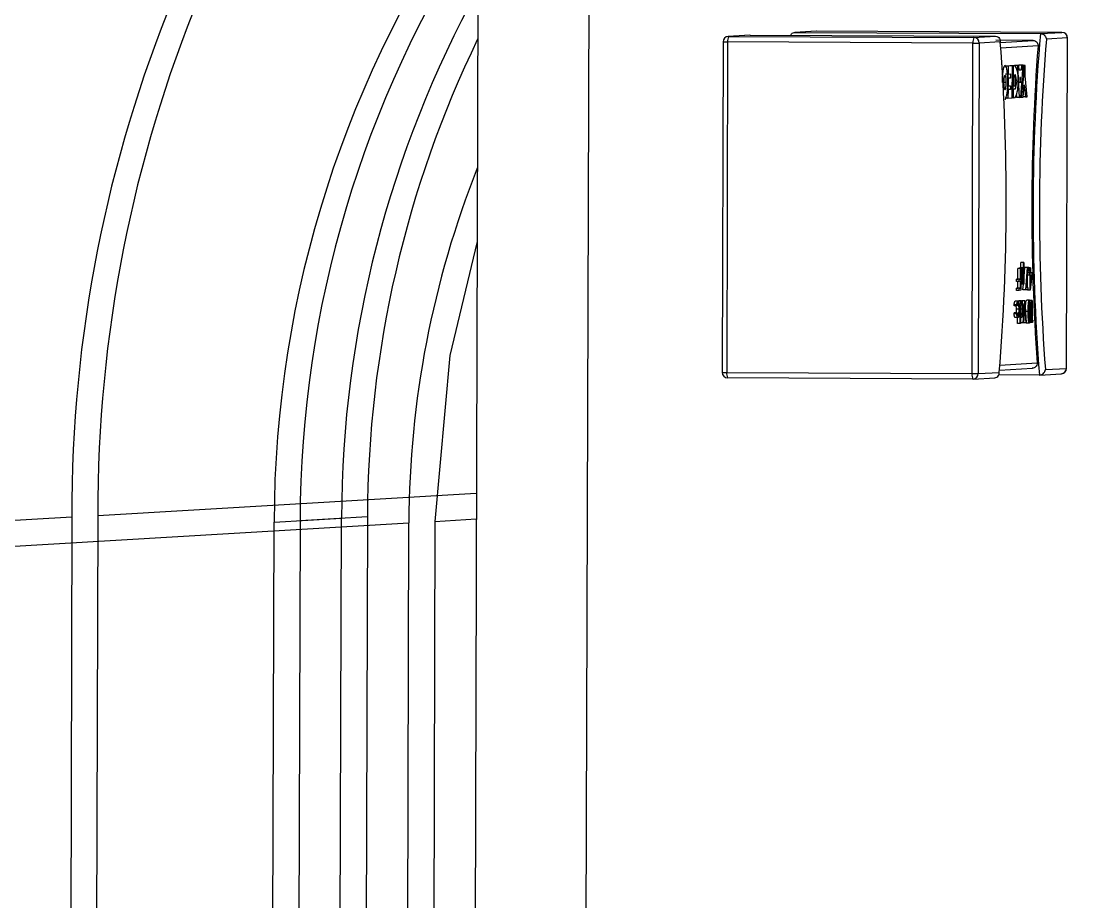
# Model space of a CAD drawing. Header units: millimetres. Extents: x -31.6 to 57.7, y -27.5 to 38.1.
# Drawn here: x -28.314 to -24.444, y 31.602 to 34.826 of the extents above; entities that cross this region are included whole.
import ezdxf

# ---------------------------------------------------------------- set-up
doc = ezdxf.new("R2010")
doc.units = ezdxf.units.MM

msp = doc.modelspace()

# ---------------------------------------------------------------- linework, layer by layer
at = {"color": 7, "linetype": 'Continuous', "lineweight": 25}
for p, q in [((-26.6405, 35.8454), (-26.8054, -20.1084)), ((-26.2346, 35.8435), (-26.3995, -20.1103)), ((-25.4047, 34.789), (-25.4836, 34.7843)), ((-25.4034, 34.789), (-25.4824, 34.7844)), ((-25.4034, 34.789), (-25.4047, 34.789)), ((-24.5058, 34.7848), (-25.4034, 34.789)), ((-25.7458, 34.75), (-25.7494, 33.5401)), ((-25.648, 34.7746), (-25.727, 34.7699)), ((-25.727, 34.7699), (-25.7257, 34.77)), ((-25.6468, 34.7746), (-25.7257, 34.77)), ((-25.7257, 34.77), (-24.8281, 34.7658)), ((-25.6468, 34.7746), (-24.7492, 34.7704)), ((-25.4824, 34.7844), (-24.5848, 34.7802)), ((-24.8281, 34.7658), (-24.7492, 34.7704)), ((-24.7315, 34.7502), (-24.8085, 34.7457)), ((-24.6115, 34.7552), (-24.748, 34.7558)), ((-24.7314, 34.7481), (-24.6115, 34.7552)), ((-24.5848, 34.7802), (-24.5058, 34.7848)), ((-24.4862, 34.7647), (-24.5631, 34.7602)), ((-24.4897, 33.5548), (-24.4862, 34.7647)), ((-24.4894, 33.5549), (-24.4859, 34.7648)), ((-24.4862, 34.7647), (-24.4859, 34.7648)), ((-25.7291, 34.7498), (-25.7326, 33.5398)), ((-24.8315, 34.7456), (-25.7291, 34.7498)), ((-24.835, 33.5357), (-24.8315, 34.7456)), ((-24.8085, 34.7457), (-24.812, 33.5358)), ((-24.5934, 34.735), (-24.7297, 34.7269)), ((-24.6972, 34.6621), (-24.7129, 34.6612)), ((-24.703, 34.6611), (-24.7129, 34.6612)), ((-24.703, 34.6611), (-24.7031, 34.6319)), ((-24.6873, 34.6621), (-24.703, 34.6611)), ((-24.6873, 34.6621), (-24.6972, 34.6621)), ((-24.6867, 34.6627), (-24.6945, 34.6623)), ((-24.6846, 34.6622), (-24.6945, 34.6623)), ((-24.6945, 34.6623), (-24.6945, 34.6621)), ((-24.6877, 34.5453), (-24.6873, 34.6621)), ((-24.6768, 34.6627), (-24.6867, 34.6627)), ((-24.6767, 34.6627), (-24.6866, 34.6627)), ((-24.6846, 34.6622), (-24.6849, 34.5886)), ((-24.6768, 34.6627), (-24.6846, 34.6622)), ((-24.6735, 34.6635), (-24.6791, 34.6631)), ((-24.6692, 34.6631), (-24.6791, 34.6631)), ((-24.6791, 34.6631), (-24.6791, 34.6627)), ((-24.6636, 34.6634), (-24.6735, 34.6635)), ((-24.6636, 34.6634), (-24.6692, 34.6631)), ((-24.6692, 34.6631), (-24.6623, 34.5469)), ((-24.6642, 34.6643), (-24.6643, 34.6634)), ((-24.6579, 34.6647), (-24.6642, 34.6643)), ((-24.6543, 34.6642), (-24.6642, 34.6643)), ((-24.6626, 34.6459), (-24.6636, 34.6634)), ((-24.6557, 34.6463), (-24.6626, 34.6459)), ((-24.6557, 34.6463), (-24.6626, 34.6463)), ((-24.648, 34.6646), (-24.6579, 34.6647)), ((-24.6566, 34.5472), (-24.648, 34.6646)), ((-24.6543, 34.6642), (-24.6557, 34.6463)), ((-24.648, 34.6646), (-24.6543, 34.6642)), ((-24.6403, 34.6638), (-24.6481, 34.6638)), ((-24.6465, 34.6634), (-24.6481, 34.6634)), ((-24.6465, 34.6634), (-24.6466, 34.625)), ((-24.6403, 34.6638), (-24.6465, 34.6634)), ((-24.6405, 34.6254), (-24.6403, 34.6638)), ((-24.7097, 34.6018), (-24.7196, 34.6018)), ((-24.7031, 34.6319), (-24.713, 34.6319)), ((-24.7036, 34.6319), (-24.7036, 34.6174)), ((-24.6938, 34.6174), (-24.7036, 34.6174)), ((-24.7031, 34.6319), (-24.6937, 34.6324)), ((-24.6938, 34.6174), (-24.7022, 34.6169)), ((-24.7022, 34.6169), (-24.7022, 34.5887)), ((-24.6937, 34.6324), (-24.6938, 34.6174)), ((-24.6785, 34.6299), (-24.6765, 34.63)), ((-24.6785, 34.6194), (-24.6785, 34.6299)), ((-24.6768, 34.6195), (-24.6785, 34.6194)), ((-24.6768, 34.6195), (-24.6785, 34.6195)), ((-24.6769, 34.5891), (-24.6768, 34.6195)), ((-24.6729, 34.6038), (-24.6769, 34.6038)), ((-24.6578, 34.6195), (-24.6606, 34.6193)), ((-24.6606, 34.6193), (-24.6592, 34.6003)), ((-24.6592, 34.6003), (-24.6578, 34.6195)), ((-24.6466, 34.625), (-24.6548, 34.5473)), ((-24.6466, 34.625), (-24.6509, 34.625)), ((-24.6335, 34.5486), (-24.6405, 34.6254)), ((-24.7037, 34.5887), (-24.7037, 34.5761)), ((-24.6939, 34.5761), (-24.7037, 34.5761)), ((-24.7033, 34.5755), (-24.7034, 34.5444)), ((-24.6939, 34.5761), (-24.7033, 34.5755)), ((-24.7022, 34.5887), (-24.6938, 34.5892)), ((-24.6938, 34.5892), (-24.6939, 34.5761)), ((-24.6849, 34.5886), (-24.6876, 34.5887)), ((-24.6865, 34.5771), (-24.6876, 34.5771)), ((-24.6848, 34.5766), (-24.6876, 34.5766)), ((-24.6766, 34.5771), (-24.6865, 34.5771)), ((-24.6849, 34.5886), (-24.6769, 34.5891)), ((-24.6848, 34.5766), (-24.6849, 34.5455)), ((-24.6766, 34.5771), (-24.6848, 34.5766)), ((-24.6484, 34.5477), (-24.6438, 34.5922)), ((-24.6438, 34.5922), (-24.6399, 34.5482)), ((-24.7034, 34.5444), (-24.7132, 34.5445)), ((-24.7034, 34.5444), (-24.6877, 34.5453)), ((-24.6849, 34.5455), (-24.6877, 34.5455)), ((-24.6849, 34.5455), (-24.6772, 34.546)), ((-24.6726, 34.5532), (-24.6722, 34.5469)), ((-24.6623, 34.5469), (-24.6722, 34.5469)), ((-24.6623, 34.5469), (-24.6566, 34.5472)), ((-24.6548, 34.5473), (-24.6566, 34.5473)), ((-24.6548, 34.5473), (-24.6484, 34.5477)), ((-24.6399, 34.5482), (-24.6484, 34.5483)), ((-24.6399, 34.5482), (-24.6335, 34.5486)), ((-24.6466, 33.9429), (-24.6565, 33.943)), ((-24.6565, 33.943), (-24.6553, 33.943)), ((-24.6565, 33.9223), (-24.6565, 33.943)), ((-24.6454, 33.943), (-24.6553, 33.943)), ((-24.6467, 33.9149), (-24.6466, 33.9429)), ((-24.6466, 33.9429), (-24.6454, 33.943)), ((-24.6454, 33.943), (-24.6457, 33.863)), ((-24.6674, 33.8818), (-24.6673, 33.9208)), ((-24.6673, 33.9208), (-24.6661, 33.9209)), ((-24.6575, 33.9208), (-24.6673, 33.9208)), ((-24.6563, 33.9208), (-24.6661, 33.9209)), ((-24.6532, 33.921), (-24.6631, 33.9211)), ((-24.6631, 33.9211), (-24.6619, 33.9211)), ((-24.6631, 33.9209), (-24.6631, 33.9211)), ((-24.6521, 33.9211), (-24.6619, 33.9211)), ((-24.6494, 33.9223), (-24.6592, 33.9223)), ((-24.6576, 33.8818), (-24.6575, 33.9208)), ((-24.6575, 33.9208), (-24.6563, 33.9208)), ((-24.6563, 33.9208), (-24.6565, 33.8408)), ((-24.6534, 33.8625), (-24.6532, 33.921)), ((-24.6532, 33.921), (-24.6521, 33.9211)), ((-24.6521, 33.9211), (-24.6521, 33.9147)), ((-24.6456, 33.8751), (-24.6413, 33.9244)), ((-24.6315, 33.9243), (-24.6413, 33.9244)), ((-24.6386, 33.8419), (-24.6315, 33.9243)), ((-24.6305, 33.921), (-24.6366, 33.8502)), ((-24.6319, 33.9044), (-24.6318, 33.9044)), ((-24.6234, 33.9043), (-24.6319, 33.9043)), ((-24.6318, 33.9044), (-24.6318, 33.9058)), ((-24.6219, 33.9044), (-24.6318, 33.9044)), ((-24.6315, 33.9243), (-24.6305, 33.921)), ((-24.6267, 33.9103), (-24.6314, 33.9103)), ((-24.6267, 33.9236), (-24.6313, 33.9236)), ((-24.6278, 33.9169), (-24.6308, 33.9169)), ((-24.6207, 33.9229), (-24.6262, 33.923)), ((-24.6219, 33.9229), (-24.6262, 33.9229)), ((-24.6235, 33.8961), (-24.6234, 33.9043)), ((-24.6234, 33.9043), (-24.6219, 33.9044)), ((-24.6219, 33.9044), (-24.6219, 33.9229)), ((-24.6219, 33.9229), (-24.6207, 33.9229)), ((-24.6145, 33.9048), (-24.6219, 33.8408)), ((-24.6207, 33.9229), (-24.6207, 33.9045)), ((-24.6145, 33.9048), (-24.6207, 33.9049)), ((-24.6207, 33.9045), (-24.6145, 33.9048)), ((-24.6727, 33.8815), (-24.6674, 33.8818)), ((-24.6628, 33.8815), (-24.6727, 33.8815)), ((-24.6727, 33.8733), (-24.6727, 33.8815)), ((-24.6628, 33.8733), (-24.6727, 33.8733)), ((-24.6675, 33.849), (-24.6675, 33.8733)), ((-24.6576, 33.8818), (-24.6674, 33.8818)), ((-24.6628, 33.8815), (-24.6576, 33.8818)), ((-24.6628, 33.8733), (-24.6628, 33.8815)), ((-24.6576, 33.8736), (-24.6628, 33.8733)), ((-24.6577, 33.849), (-24.6576, 33.8736)), ((-24.6534, 33.8625), (-24.6564, 33.8626)), ((-24.6522, 33.8626), (-24.6534, 33.8625)), ((-24.6521, 33.8939), (-24.6522, 33.8626)), ((-24.6468, 33.8629), (-24.6522, 33.863)), ((-24.6467, 33.895), (-24.6521, 33.895)), ((-24.6485, 33.8419), (-24.6467, 33.8629)), ((-24.6468, 33.8629), (-24.6467, 33.895)), ((-24.6457, 33.863), (-24.6468, 33.8629)), ((-24.6235, 33.8961), (-24.6326, 33.8961)), ((-24.6319, 33.8506), (-24.6318, 33.8961)), ((-24.622, 33.8962), (-24.6235, 33.8961)), ((-24.6221, 33.8408), (-24.622, 33.8962)), ((-24.6209, 33.8615), (-24.6168, 33.8965)), ((-24.6208, 33.8963), (-24.6209, 33.8615)), ((-24.6168, 33.8965), (-24.6208, 33.8963)), ((-24.6728, 33.8487), (-24.6675, 33.849)), ((-24.6629, 33.8487), (-24.6728, 33.8487)), ((-24.6728, 33.8405), (-24.6728, 33.8487)), ((-24.6629, 33.8405), (-24.6728, 33.8405)), ((-24.6577, 33.849), (-24.6675, 33.849)), ((-24.6629, 33.8487), (-24.6577, 33.849)), ((-24.6629, 33.8405), (-24.6629, 33.8487)), ((-24.6565, 33.8408), (-24.6629, 33.8405)), ((-24.6386, 33.8419), (-24.6485, 33.8419)), ((-24.6305, 33.8424), (-24.6386, 33.8419)), ((-24.6366, 33.8502), (-24.6305, 33.8506)), ((-24.6305, 33.8506), (-24.6366, 33.8506)), ((-24.632, 33.8409), (-24.632, 33.8423)), ((-24.6221, 33.8408), (-24.632, 33.8409)), ((-24.6305, 33.8506), (-24.6305, 33.8424)), ((-24.6219, 33.8408), (-24.6221, 33.8408)), ((-24.6713, 33.7875), (-24.6812, 33.7875)), ((-24.6802, 33.7837), (-24.6812, 33.7875)), ((-24.6703, 33.7836), (-24.6802, 33.7837)), ((-24.6668, 33.8013), (-24.6766, 33.8013)), ((-24.6703, 33.7836), (-24.6713, 33.7875)), ((-24.6579, 33.8008), (-24.6678, 33.8008)), ((-24.654, 33.802), (-24.6639, 33.8021)), ((-24.6591, 33.8007), (-24.6579, 33.8008)), ((-24.6579, 33.8008), (-24.658, 33.7906)), ((-24.6522, 33.7935), (-24.6516, 33.8018)), ((-24.6418, 33.8017), (-24.6516, 33.8018)), ((-24.6516, 33.8018), (-24.6514, 33.8018)), ((-24.6416, 33.8017), (-24.6514, 33.8018)), ((-24.6476, 33.7214), (-24.6418, 33.8017)), ((-24.6417, 33.7848), (-24.6463, 33.7215)), ((-24.6418, 33.8017), (-24.6416, 33.8017)), ((-24.6375, 33.722), (-24.6417, 33.7848)), ((-24.6416, 33.8017), (-24.6363, 33.7221)), ((-24.6251, 33.8047), (-24.6349, 33.8048)), ((-24.6256, 33.8033), (-24.6245, 33.8034)), ((-24.6158, 33.8032), (-24.6256, 33.8033)), ((-24.6146, 33.8033), (-24.6245, 33.8034)), ((-24.616, 33.7233), (-24.6158, 33.8032)), ((-24.6158, 33.8032), (-24.6146, 33.8033)), ((-24.6146, 33.8033), (-24.6148, 33.7315)), ((-24.6813, 33.7542), (-24.6803, 33.758)), ((-24.6714, 33.7542), (-24.6813, 33.7542)), ((-24.6704, 33.758), (-24.6803, 33.758)), ((-24.6628, 33.7711), (-24.6726, 33.7711)), ((-24.6714, 33.7542), (-24.6704, 33.758)), ((-24.6503, 33.7719), (-24.6601, 33.7719)), ((-24.6594, 33.7186), (-24.6592, 33.7771)), ((-24.6581, 33.7536), (-24.6582, 33.7187)), ((-24.6297, 33.7625), (-24.639, 33.7625)), ((-24.622, 33.7629), (-24.6285, 33.7629)), ((-24.667, 33.7407), (-24.6769, 33.7408)), ((-24.6692, 33.7187), (-24.6692, 33.7408)), ((-24.6594, 33.7186), (-24.6692, 33.7187)), ((-24.6582, 33.7187), (-24.6594, 33.7186)), ((-24.6542, 33.7415), (-24.6581, 33.7415)), ((-24.6574, 33.7214), (-24.656, 33.7415)), ((-24.6476, 33.7214), (-24.6574, 33.7214)), ((-24.6463, 33.7215), (-24.6476, 33.7214)), ((-24.6375, 33.722), (-24.6462, 33.722)), ((-24.6363, 33.7221), (-24.6375, 33.722)), ((-24.6352, 33.7207), (-24.6363, 33.7216)), ((-24.6253, 33.7207), (-24.6352, 33.7207)), ((-24.616, 33.7233), (-24.6259, 33.7233)), ((-24.6136, 33.7234), (-24.616, 33.7233)), ((-24.6128, 33.7316), (-24.6148, 33.7317)), ((-24.6148, 33.7315), (-24.6128, 33.7316)), ((-24.6128, 33.7316), (-24.6136, 33.7234)), ((-24.7345, 33.5481), (-24.6138, 33.5553)), ((-24.7329, 33.567), (-24.5968, 33.5751)), ((-24.5666, 33.5503), (-24.4897, 33.5548)), ((-24.4897, 33.5548), (-24.4894, 33.5549)), ((-25.7326, 33.5398), (-24.835, 33.5357)), ((-24.8318, 33.5158), (-25.7294, 33.52)), ((-24.8306, 33.5159), (-24.7516, 33.5206)), ((-24.812, 33.5358), (-24.7351, 33.5403)), ((-24.5884, 33.5302), (-24.7368, 33.5309)), ((-24.5872, 33.5303), (-24.5083, 33.5349)), ((-28.0332, 33.0161), (-26.6486, 33.098)), ((-31.417, 32.8168), (-28.1282, 33.0113)), ((-28.1282, 33.0113), (-28.2425, -5.7686)), ((-28.0332, 33.0161), (-28.1475, -5.7653)), ((-27.0468, 33.0115), (-27.2934, 32.9969)), ((-27.0468, 33.0115), (-27.1611, -5.7699)), ((-29.6908, 32.8245), (-26.8953, 32.9898)), ((-27.5027, -5.7683), (-27.3885, 32.9921)), ((-27.2934, 32.9969), (-27.4077, -5.7688)), ((-27.3885, 32.9921), (-27.1418, 33.0067)), ((-27.2561, -5.7695), (-27.1418, 33.0067)), ((-27.0095, -5.7706), (-26.8953, 32.9898)), ((-26.8002, 32.9946), (-26.9145, -5.7711)), ((-26.8002, 32.9946), (-26.6488, 33.0036))]:
    msp.add_line(p, q, dxfattribs=at)
at = {"color": 7, "linetype": 'Continuous', "lineweight": 25, "flags": 128}
msp.add_lwpolyline([(-26.6458, 34.019), (-26.746, 33.6021), (-26.8002, 32.9946)], dxfattribs=at)
at = {"color": 7, "linetype": 'Continuous', "lineweight": 25}
for centre, radius, start, end in [((-23.1688, 33.0286), 4.9595, 90.1475, 180.199), ((-23.0737, 33.0334), 4.9595, 90.1475, 180.199), ((-26.4576, 32.8341), 4.9595, 90.1475, 180.199), ((-26.2204, 32.8378), 3.4703, 90.1266, 180.22), ((-23.3588, 32.9837), 4.0297, 144.5634, 179.8799), ((-23.262, 32.9882), 4.0315, 146.983, 179.8753), ((-23.1042, 32.9966), 4.0376, 151.2217, 179.8562), ((-25.4035, 34.769), 0.02, 89.7322, 93.3848), ((-23.0072, 33.0011), 4.0396, 154.1846, 179.8526), ((-25.7258, 34.75), 0.02, 93.3848, 179.8311), ((-25.7324, 35.0811), 0.3313, 267.6857, 270.5763), ((-25.695, 34.7545), 0.0344, 153.2679, 187.9058), ((-24.7974, 34.7503), 0.0344, 153.2679, 187.9058), ((-24.8284, 34.7459), 0.0199, 359.4604, 89.3224), ((-32.1662, 34.1818), 7.4564, 359.73029, 4.37251), ((-16.7552, 34.1321), 7.8564, 175.26845, 184.39373), ((-16.8272, 34.1324), 7.7613, 175.36055, 184.30163), ((-24.5059, 34.7648), 0.02, 359.8311, 89.7322), ((-24.5061, 34.7649), 0.0199, 359.4604, 89.3224), ((-24.8235, 35.5436), 0.7981, 269.4284, 271.081), ((-16.6842, 34.1317), 7.9322, 175.63811, 184.02406), ((-24.76, 34.6195), 0.0937, 351.0551, 27.4703), ((-24.7668, 34.5911), 0.1003, 333.2679, 7.9058), ((-24.7371, 34.599), 0.0644, 340.0556, 4.1966), ((-24.7336, 34.6089), 0.0609, 355.1177, 20.2145), ((-24.7122, 34.5897), 0.0286, 333.9698, 358.0194), ((-23.3585, 32.9805), 3.5368, 158.3178, 179.8479), ((-32.2752, 34.1572), 7.5652, 355.3227, 359.92012), ((-24.5094, 33.5549), 0.02, 273.3848, 359.8311), ((-24.5096, 33.5547), 0.0198, 273.7326, 0.221), ((-25.7294, 33.54), 0.02, 179.8311, 269.7322), ((-25.736, 33.8711), 0.3313, 267.6857, 270.5763), ((-25.7009, 33.5349), 0.0321, 171.0551, 207.4703), ((-24.8033, 33.5307), 0.0321, 171.0551, 207.4703), ((-24.8271, 34.3337), 0.7981, 269.4284, 271.081), ((-24.8317, 33.5358), 0.02, 269.7322, 273.3848), ((-24.8319, 33.5357), 0.0198, 273.7326, 0.221)]:
    msp.add_arc(centre, radius, start, end, dxfattribs=at)
for points, knots in [([(-25.4984, 34.7739), (-25.4974, 34.7758), (-25.4956, 34.7796), (-25.4897, 34.7835), (-25.4848, 34.7841), (-25.4824, 34.7844)], [0, 0, 0, 0, 0.334239, 0.667635, 1, 1, 1, 1]), ([(-24.7492, 34.7704), (-24.7461, 34.77), (-24.7399, 34.769), (-24.7342, 34.7631), (-24.7315, 34.7567), (-24.7315, 34.7524), (-24.7315, 34.7502)], [0, 0, 0, 0, 0.2786552, 0.5584263, 0.7791955, 1, 1, 1, 1]), ([(-24.6115, 34.7552), (-24.6085, 34.7547), (-24.6025, 34.7538), (-24.5966, 34.7481), (-24.5935, 34.7416), (-24.5935, 34.7372), (-24.5934, 34.735)], [0, 0, 0, 0, 0.27894, 0.558698, 0.779252, 1, 1, 1, 1]), ([(-24.5848, 34.7802), (-24.5816, 34.7797), (-24.5752, 34.7787), (-24.5683, 34.7729), (-24.5643, 34.7666), (-24.5635, 34.7623), (-24.5631, 34.7602)], [0, 0, 0, 0, 0.278655, 0.558426, 0.779195, 1, 1, 1, 1]), ([(-24.724, 34.6632), (-24.7241, 34.6632), (-24.7246, 34.6637), (-24.7251, 34.6627), (-24.7256, 34.6618)], [0, 0, 0, 0, 0.072965, 1, 1, 1, 1]), ([(-24.7039, 34.6021), (-24.7039, 34.6059), (-24.704, 34.614), (-24.7046, 34.6268), (-24.7059, 34.6401), (-24.708, 34.6524), (-24.7109, 34.6613), (-24.7143, 34.6644), (-24.7177, 34.6609), (-24.7207, 34.6517), (-24.7229, 34.6391), (-24.7242, 34.6256), (-24.7249, 34.6128), (-24.725, 34.6046), (-24.7251, 34.6009)], [0, 0, 0, 0, 0.056583, 0.123382, 0.20173, 0.292056, 0.392873, 0.5, 0.607127, 0.707944, 0.79827, 0.876618, 0.943417, 1, 1, 1, 1]), ([(-24.7097, 34.6018), (-24.7097, 34.6034), (-24.7097, 34.6068), (-24.71, 34.6123), (-24.7106, 34.618), (-24.7116, 34.6232), (-24.7129, 34.6269), (-24.7144, 34.6282), (-24.7159, 34.6267), (-24.7173, 34.6229), (-24.7183, 34.6175), (-24.7189, 34.6118), (-24.7192, 34.6063), (-24.7193, 34.6028), (-24.7193, 34.6012)], [0, 0, 0, 0, 0.0548114, 0.119848, 0.1969851, 0.2873558, 0.389894, 0.5, 0.610106, 0.7126442, 0.8030149, 0.880152, 0.9451886, 1, 1, 1, 1]), ([(-24.7193, 34.6012), (-24.7193, 34.5996), (-24.7192, 34.5962), (-24.7189, 34.5907), (-24.7184, 34.585), (-24.7174, 34.5798), (-24.7161, 34.5761), (-24.7146, 34.5748), (-24.713, 34.5763), (-24.7117, 34.5801), (-24.7107, 34.5855), (-24.7101, 34.5912), (-24.7098, 34.5967), (-24.7097, 34.6002), (-24.7097, 34.6018)], [0, 0, 0, 0, 0.054811, 0.119848, 0.196985, 0.287356, 0.389894, 0.5, 0.610106, 0.712644, 0.803015, 0.880152, 0.945189, 1, 1, 1, 1]), ([(-24.7148, 34.5399), (-24.7147, 34.5398), (-24.7136, 34.5387), (-24.7112, 34.5426), (-24.7083, 34.5512), (-24.7061, 34.5639), (-24.7047, 34.5774), (-24.704, 34.5903), (-24.7039, 34.5984), (-24.7039, 34.6021)], [0, 0, 0, 0, 0.007179, 0.219895, 0.420081, 0.599437, 0.755007, 0.887646, 1, 1, 1, 1]), ([(-24.6606, 33.9208), (-24.6606, 33.9209), (-24.6602, 33.9222), (-24.6597, 33.9223), (-24.6592, 33.9223)], [0, 0, 0, 0, 0.022874, 1, 1, 1, 1]), ([(-24.6521, 33.9147), (-24.6519, 33.916), (-24.6515, 33.9186), (-24.6506, 33.9217), (-24.6498, 33.922), (-24.6494, 33.9223)], [0, 0, 0, 0, 0.280394, 0.560327, 1, 1, 1, 1]), ([(-24.6494, 33.9141), (-24.6498, 33.9137), (-24.6507, 33.9129), (-24.652, 33.9055), (-24.6521, 33.8983), (-24.6521, 33.8939)], [0, 0, 0, 0, 0.280273, 0.560295, 1, 1, 1, 1]), ([(-24.6494, 33.9223), (-24.6488, 33.9219), (-24.6477, 33.9213), (-24.647, 33.9168), (-24.6467, 33.9149)], [0, 0, 0, 0, 0.559176, 1, 1, 1, 1]), ([(-24.6467, 33.895), (-24.6467, 33.8977), (-24.6467, 33.9031), (-24.6474, 33.9098), (-24.6484, 33.9134), (-24.6491, 33.9138), (-24.6494, 33.9141)], [0, 0, 0, 0, 0.281344, 0.559027, 0.779591, 1, 1, 1, 1]), ([(-24.6278, 33.9169), (-24.6278, 33.9179), (-24.6277, 33.9198), (-24.6274, 33.922), (-24.6271, 33.9234), (-24.6268, 33.9235), (-24.6267, 33.9236)], [0, 0, 0, 0, 0.279469, 0.559358, 0.779674, 1, 1, 1, 1]), ([(-24.6267, 33.9103), (-24.6269, 33.9104), (-24.6272, 33.9106), (-24.6275, 33.9124), (-24.6278, 33.9145), (-24.6278, 33.9161), (-24.6278, 33.9169)], [0, 0, 0, 0, 0.2796016, 0.559212, 0.7794752, 1, 1, 1, 1]), ([(-24.6267, 33.9236), (-24.6265, 33.9235), (-24.6262, 33.9233), (-24.6258, 33.9215), (-24.6256, 33.9193), (-24.6256, 33.9178), (-24.6256, 33.917)], [0, 0, 0, 0, 0.2795812, 0.5591432, 0.7795754, 1, 1, 1, 1]), ([(-24.6256, 33.917), (-24.6256, 33.916), (-24.6257, 33.914), (-24.626, 33.9119), (-24.6263, 33.9105), (-24.6266, 33.9103), (-24.6267, 33.9103)], [0, 0, 0, 0, 0.279576, 0.559284, 0.779552, 1, 1, 1, 1]), ([(-24.6812, 33.7875), (-24.6808, 33.7904), (-24.6801, 33.795), (-24.6789, 33.7989), (-24.6778, 33.8009), (-24.677, 33.8012), (-24.6766, 33.8013)], [0, 0, 0, 0, 0.338983, 0.559249, 0.779562, 1, 1, 1, 1]), ([(-24.6726, 33.7711), (-24.6727, 33.7748), (-24.6727, 33.7801), (-24.6733, 33.7838), (-24.6735, 33.785)], [0, 0, 0, 0, 0.689123, 1, 1, 1, 1]), ([(-24.6713, 33.7875), (-24.6709, 33.7903), (-24.6703, 33.795), (-24.669, 33.7989), (-24.6679, 33.8009), (-24.6671, 33.8011), (-24.6668, 33.8013)], [0, 0, 0, 0, 0.338983, 0.559249, 0.779562, 1, 1, 1, 1]), ([(-24.6668, 33.7941), (-24.6676, 33.7935), (-24.6689, 33.7924), (-24.6699, 33.7863), (-24.6703, 33.7836)], [0, 0, 0, 0, 0.5587885, 1, 1, 1, 1]), ([(-24.6668, 33.8013), (-24.666, 33.8009), (-24.6645, 33.8001), (-24.6628, 33.7925), (-24.6617, 33.7826), (-24.6616, 33.7754), (-24.6616, 33.7718)], [0, 0, 0, 0, 0.280077, 0.559647, 0.779819, 1, 1, 1, 1]), ([(-24.6628, 33.7711), (-24.6628, 33.7746), (-24.663, 33.7817), (-24.6641, 33.7894), (-24.6654, 33.7935), (-24.6663, 33.7939), (-24.6668, 33.7941)], [0, 0, 0, 0, 0.279332, 0.558778, 0.779267, 1, 1, 1, 1]), ([(-24.658, 33.7906), (-24.6573, 33.7943), (-24.6562, 33.8008), (-24.6547, 33.8016), (-24.654, 33.802)], [0, 0, 0, 0, 0.558763, 1, 1, 1, 1]), ([(-24.6541, 33.7948), (-24.6546, 33.7944), (-24.6558, 33.7935), (-24.6571, 33.7875), (-24.6579, 33.7798), (-24.658, 33.7744), (-24.658, 33.7717)], [0, 0, 0, 0, 0.279822, 0.559387, 0.779603, 1, 1, 1, 1]), ([(-24.6503, 33.7719), (-24.6503, 33.7753), (-24.6505, 33.7821), (-24.6515, 33.7897), (-24.6528, 33.7941), (-24.6536, 33.7946), (-24.6541, 33.7948)], [0, 0, 0, 0, 0.279429, 0.559146, 0.77957, 1, 1, 1, 1]), ([(-24.654, 33.802), (-24.6533, 33.8015), (-24.6518, 33.8006), (-24.6502, 33.7924), (-24.6492, 33.7825), (-24.6491, 33.7754), (-24.6491, 33.7719)], [0, 0, 0, 0, 0.279573, 0.559333, 0.779589, 1, 1, 1, 1]), ([(-24.6394, 33.7688), (-24.6393, 33.7762), (-24.6391, 33.7883), (-24.6375, 33.7999), (-24.6361, 33.8042), (-24.6353, 33.8046), (-24.6349, 33.8048)], [0, 0, 0, 0, 0.4353167, 0.7165749, 0.8582886, 1, 1, 1, 1]), ([(-24.6297, 33.7625), (-24.6296, 33.7721), (-24.6295, 33.7865), (-24.6276, 33.7998), (-24.6262, 33.8041), (-24.6254, 33.8045), (-24.6251, 33.8047)], [0, 0, 0, 0, 0.499407, 0.748743, 0.874372, 1, 1, 1, 1]), ([(-24.628, 33.7826), (-24.6282, 33.7789), (-24.6285, 33.7723), (-24.6285, 33.7655), (-24.6285, 33.7625)], [0, 0, 0, 0, 0.559599, 1, 1, 1, 1]), ([(-24.6251, 33.7965), (-24.6255, 33.7962), (-24.6262, 33.7957), (-24.6273, 33.791), (-24.6277, 33.7858), (-24.628, 33.7826)], [0, 0, 0, 0, 0.280257, 0.560781, 1, 1, 1, 1]), ([(-24.6251, 33.8047), (-24.6247, 33.8046), (-24.6239, 33.8042), (-24.6225, 33.8001), (-24.6208, 33.7868), (-24.6208, 33.7725), (-24.6208, 33.763)], [0, 0, 0, 0, 0.1255507, 0.25109, 0.5002501, 1, 1, 1, 1]), ([(-24.622, 33.7629), (-24.622, 33.7704), (-24.6219, 33.7816), (-24.6232, 33.7924), (-24.6242, 33.796), (-24.6248, 33.7964), (-24.6251, 33.7965)], [0, 0, 0, 0, 0.500291, 0.749086, 0.874606, 1, 1, 1, 1]), ([(-24.6769, 33.7408), (-24.6775, 33.7411), (-24.6785, 33.7415), (-24.6797, 33.7446), (-24.6806, 33.7485), (-24.6811, 33.7523), (-24.6813, 33.7542)], [0, 0, 0, 0, 0.339714, 0.560013, 0.780007, 1, 1, 1, 1]), ([(-24.6733, 33.7591), (-24.6731, 33.7604), (-24.6727, 33.7639), (-24.6727, 33.7683), (-24.6726, 33.7711)], [0, 0, 0, 0, 0.3533813, 1, 1, 1, 1]), ([(-24.667, 33.7407), (-24.6676, 33.741), (-24.6686, 33.7414), (-24.6698, 33.7446), (-24.6708, 33.7485), (-24.6712, 33.7523), (-24.6714, 33.7542)], [0, 0, 0, 0, 0.339714, 0.560013, 0.780007, 1, 1, 1, 1]), ([(-24.6704, 33.758), (-24.6699, 33.7547), (-24.6689, 33.7488), (-24.6675, 33.7482), (-24.6669, 33.7479)], [0, 0, 0, 0, 0.5584515, 1, 1, 1, 1]), ([(-24.6616, 33.7718), (-24.6617, 33.7671), (-24.6619, 33.7577), (-24.6634, 33.7474), (-24.6652, 33.7417), (-24.6664, 33.7411), (-24.667, 33.7407)], [0, 0, 0, 0, 0.2793814, 0.5587815, 0.7792808, 1, 1, 1, 1]), ([(-24.6669, 33.7479), (-24.6663, 33.7483), (-24.6652, 33.749), (-24.6638, 33.755), (-24.6629, 33.7627), (-24.6628, 33.7683), (-24.6628, 33.7711)], [0, 0, 0, 0, 0.280136, 0.559769, 0.77989, 1, 1, 1, 1]), ([(-24.6542, 33.7415), (-24.6551, 33.7422), (-24.6566, 33.7434), (-24.6576, 33.7505), (-24.6581, 33.7536)], [0, 0, 0, 0, 0.558426, 1, 1, 1, 1]), ([(-24.658, 33.7717), (-24.658, 33.7682), (-24.6579, 33.7613), (-24.6568, 33.7537), (-24.6556, 33.7492), (-24.6547, 33.7489), (-24.6542, 33.7487)], [0, 0, 0, 0, 0.27966, 0.55921, 0.779487, 1, 1, 1, 1]), ([(-24.6491, 33.7719), (-24.6492, 33.7674), (-24.6494, 33.7584), (-24.6508, 33.7486), (-24.6525, 33.7425), (-24.6536, 33.7418), (-24.6542, 33.7415)], [0, 0, 0, 0, 0.279413, 0.559191, 0.779548, 1, 1, 1, 1]), ([(-24.6542, 33.7487), (-24.6537, 33.7491), (-24.6525, 33.75), (-24.6512, 33.7561), (-24.6504, 33.7638), (-24.6503, 33.7692), (-24.6503, 33.7719)], [0, 0, 0, 0, 0.279767, 0.559291, 0.779719, 1, 1, 1, 1]), ([(-24.6253, 33.7207), (-24.6257, 33.7208), (-24.6265, 33.7211), (-24.6279, 33.7252), (-24.6296, 33.7385), (-24.6297, 33.7529), (-24.6297, 33.7625)], [0, 0, 0, 0, 0.1256, 0.251197, 0.500581, 1, 1, 1, 1]), ([(-24.6285, 33.7625), (-24.6285, 33.7551), (-24.6285, 33.744), (-24.6273, 33.733), (-24.6262, 33.7294), (-24.6256, 33.729), (-24.6253, 33.7289)], [0, 0, 0, 0, 0.5000715, 0.7490206, 0.8745985, 1, 1, 1, 1]), ([(-24.6208, 33.763), (-24.6209, 33.7534), (-24.621, 33.7415), (-24.6222, 33.7294), (-24.6231, 33.7246), (-24.6242, 33.7213), (-24.6249, 33.7209), (-24.6253, 33.7207)], [0, 0, 0, 0, 0.498702, 0.624177, 0.749467, 0.874745, 1, 1, 1, 1]), ([(-24.6253, 33.7289), (-24.625, 33.7291), (-24.6244, 33.7295), (-24.6236, 33.7323), (-24.623, 33.7363), (-24.6221, 33.7461), (-24.622, 33.7554), (-24.622, 33.7629)], [0, 0, 0, 0, 0.1251388, 0.2504182, 0.3755189, 0.5008471, 1, 1, 1, 1]), ([(-24.5968, 33.5751), (-24.597, 33.5723), (-24.5972, 33.5667), (-24.6017, 33.5602), (-24.6079, 33.556), (-24.6127, 33.5555), (-24.6151, 33.5552)], [0, 0, 0, 0, 0.279793, 0.559224, 0.779182, 1, 1, 1, 1]), ([(-24.5884, 33.5302), (-24.5852, 33.5307), (-24.5788, 33.5316), (-24.572, 33.5374), (-24.5679, 33.5438), (-24.567, 33.5481), (-24.5666, 33.5503)], [0, 0, 0, 0, 0.278655, 0.558426, 0.779195, 1, 1, 1, 1]), ([(-24.7529, 33.5205), (-24.7498, 33.521), (-24.7436, 33.5219), (-24.7379, 33.5276), (-24.7351, 33.5339), (-24.7351, 33.5382), (-24.7351, 33.5403)], [0, 0, 0, 0, 0.278655, 0.558426, 0.779195, 1, 1, 1, 1])]:
    msp.add_open_spline(points, degree=3, knots=knots, dxfattribs=at)

doc.saveas('drawing.dxf')
